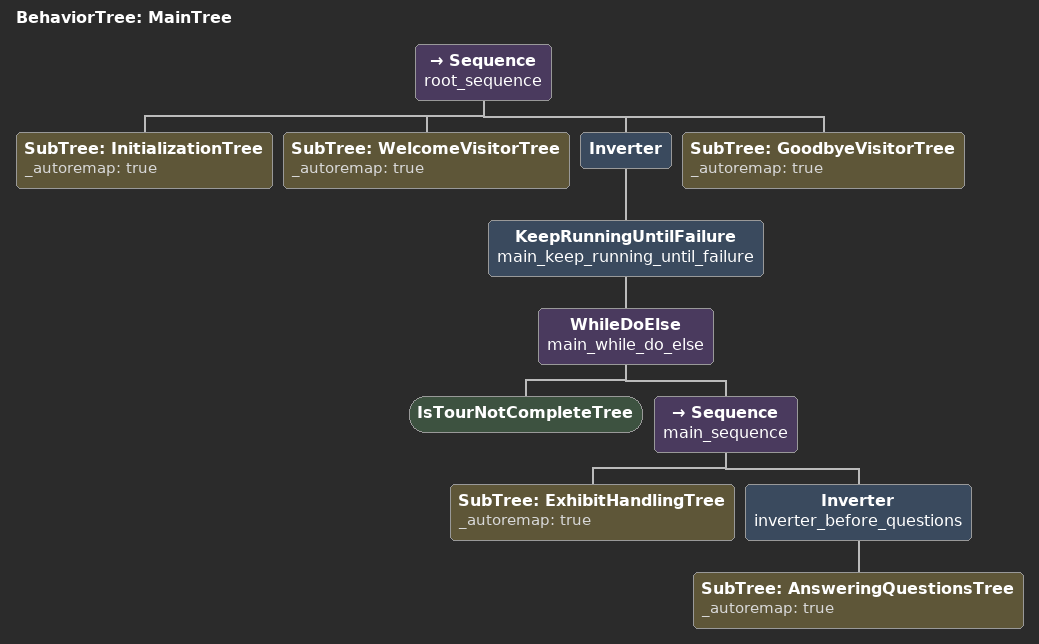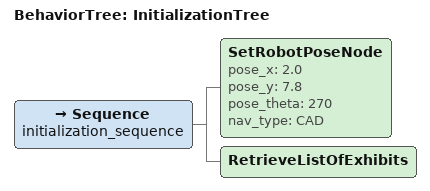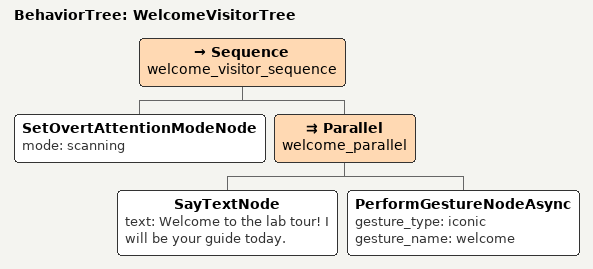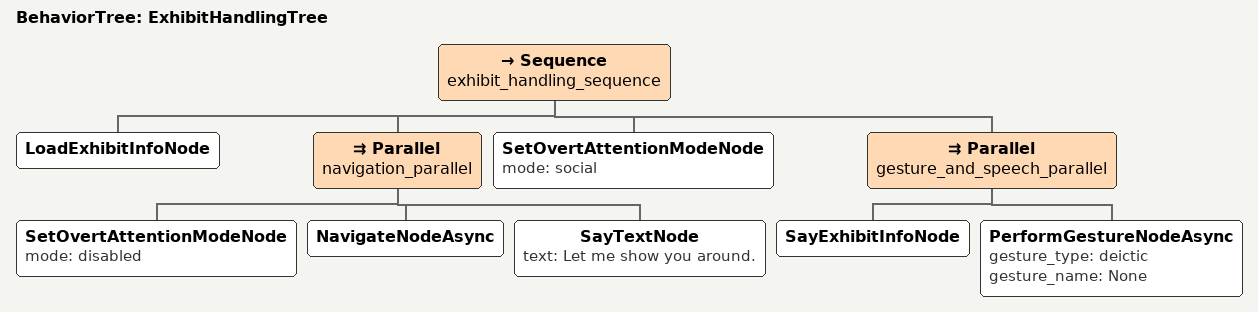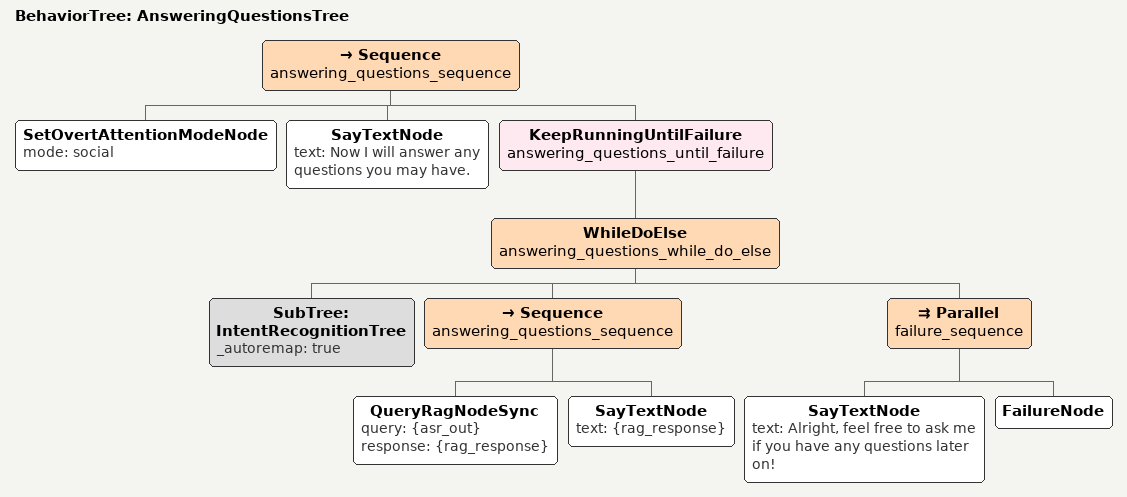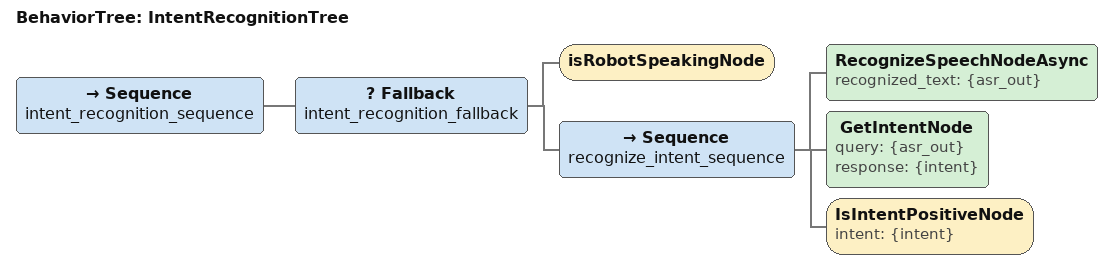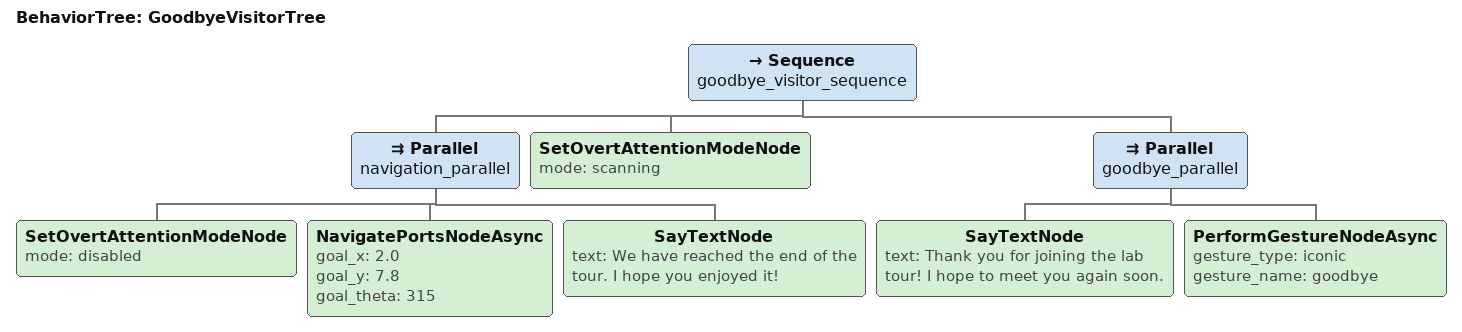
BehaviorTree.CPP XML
<root BTCPP_format="4" main_tree_to_execute="MainTree">
    <BehaviorTree ID="MainTree">
        <Sequence name="root_sequence">
            <SubTree ID="InitializationTree" _autoremap="true"/>
            <SubTree ID="WelcomeVisitorTree" _autoremap="true"/>
            <Inverter>
                <KeepRunningUntilFailure name="main_keep_running_until_failure">
                    <WhileDoElse name="main_while_do_else">
                        <IsTourNotCompleteTree />
                        <Sequence name="main_sequence">
                            <SubTree ID="ExhibitHandlingTree" _autoremap="true"/>
                            <Inverter name="inverter_before_questions">
                                <SubTree ID="AnsweringQuestionsTree" _autoremap="true"/>
                            </Inverter>
                        </Sequence>
                    </WhileDoElse>
                </KeepRunningUntilFailure>
            </Inverter>
            <SubTree ID="GoodbyeVisitorTree" _autoremap="true"/>
        </Sequence>
    </BehaviorTree>

    <BehaviorTree ID="InitializationTree">
        <Sequence name="initialization_sequence">
            <SetRobotPoseNode          pose_x="2.0" pose_y="7.8" pose_theta="270" nav_type="CAD"/>
            <RetrieveListOfExhibits          />
        </Sequence>
    </BehaviorTree>

    <BehaviorTree ID="WelcomeVisitorTree">
        <Sequence name="welcome_visitor_sequence">
            <SetOvertAttentionModeNode mode="scanning"/>
            <Parallel name="welcome_parallel">
                 <SayTextNode text="Welcome to the lab tour! I will be your guide today." />
                 <PerformGestureNodeAsync gesture_type="iconic" gesture_name="welcome" />
            </Parallel>
        </Sequence>
    </BehaviorTree>

    <BehaviorTree ID="ExhibitHandlingTree">
        <Sequence name="exhibit_handling_sequence">
            <LoadExhibitInfoNode             />
            <Parallel name="navigation_parallel">
                <SetOvertAttentionModeNode mode="disabled"/>
                <NavigateNodeAsync               />
                <SayTextNode text="Let me show you around." />
            </Parallel>
            <SetOvertAttentionModeNode mode="social"/>
            <Parallel name="gesture_and_speech_parallel">
                <SayExhibitInfoNode       />
                <PerformGestureNodeAsync  gesture_type="deictic" gesture_name="None" />
            </Parallel>
        </Sequence>
    </BehaviorTree>

    <BehaviorTree ID="AnsweringQuestionsTree">
        <Sequence name="answering_questions_sequence">
            <SetOvertAttentionModeNode mode="social"/>
            <SayTextNode text="Now I will answer any questions you may have." />
            <KeepRunningUntilFailure name="answering_questions_until_failure">
                <WhileDoElse name="answering_questions_while_do_else">
                    <SubTree ID="IntentRecognitionTree" _autoremap="true"/>
                    <Sequence name="answering_questions_sequence">
                        <QueryRagNodeSync            query="{asr_out}" response="{rag_response}"/>
                        <SayTextNode                 text="{rag_response}" />
                    </Sequence>
                    <Parallel name="failure_sequence">
                        <SayTextNode text="Alright, feel free to ask me if you have any questions later on!" />
                        <FailureNode />
                    </Parallel>
                </WhileDoElse>
            </KeepRunningUntilFailure>
        </Sequence>
    </BehaviorTree>

    <BehaviorTree ID="IntentRecognitionTree">
        <Sequence name="intent_recognition_sequence">
            <Fallback name="intent_recognition_fallback">
                <isRobotSpeakingNode />
                 <Sequence name="recognize_intent_sequence">
                    <RecognizeSpeechNodeAsync    recognized_text="{asr_out}"/>
                    <GetIntentNode               query="{asr_out}" response="{intent}"/>
                    <IsIntentPositiveNode        intent="{intent}"/>
                </Sequence>
            </Fallback>
        </Sequence>
    </BehaviorTree>

    <BehaviorTree ID="GoodbyeVisitorTree">
        <Sequence name="goodbye_visitor_sequence">
            <Parallel name="navigation_parallel">
                <SetOvertAttentionModeNode mode="disabled"/>
                <NavigatePortsNodeAsync goal_x="2.0" goal_y="7.8" goal_theta="315"/>
                <SayTextNode text="We have reached the end of the tour. I hope you enjoyed it!" />
            </Parallel>
            <SetOvertAttentionModeNode mode="scanning"/>
            <Parallel name="goodbye_parallel">
                 <SayTextNode text="Thank you for joining the lab tour! I hope to meet you again soon." />
                 <PerformGestureNodeAsync gesture_type="iconic" gesture_name="goodbye" />
            </Parallel>
        </Sequence>
    </BehaviorTree>
</root>
